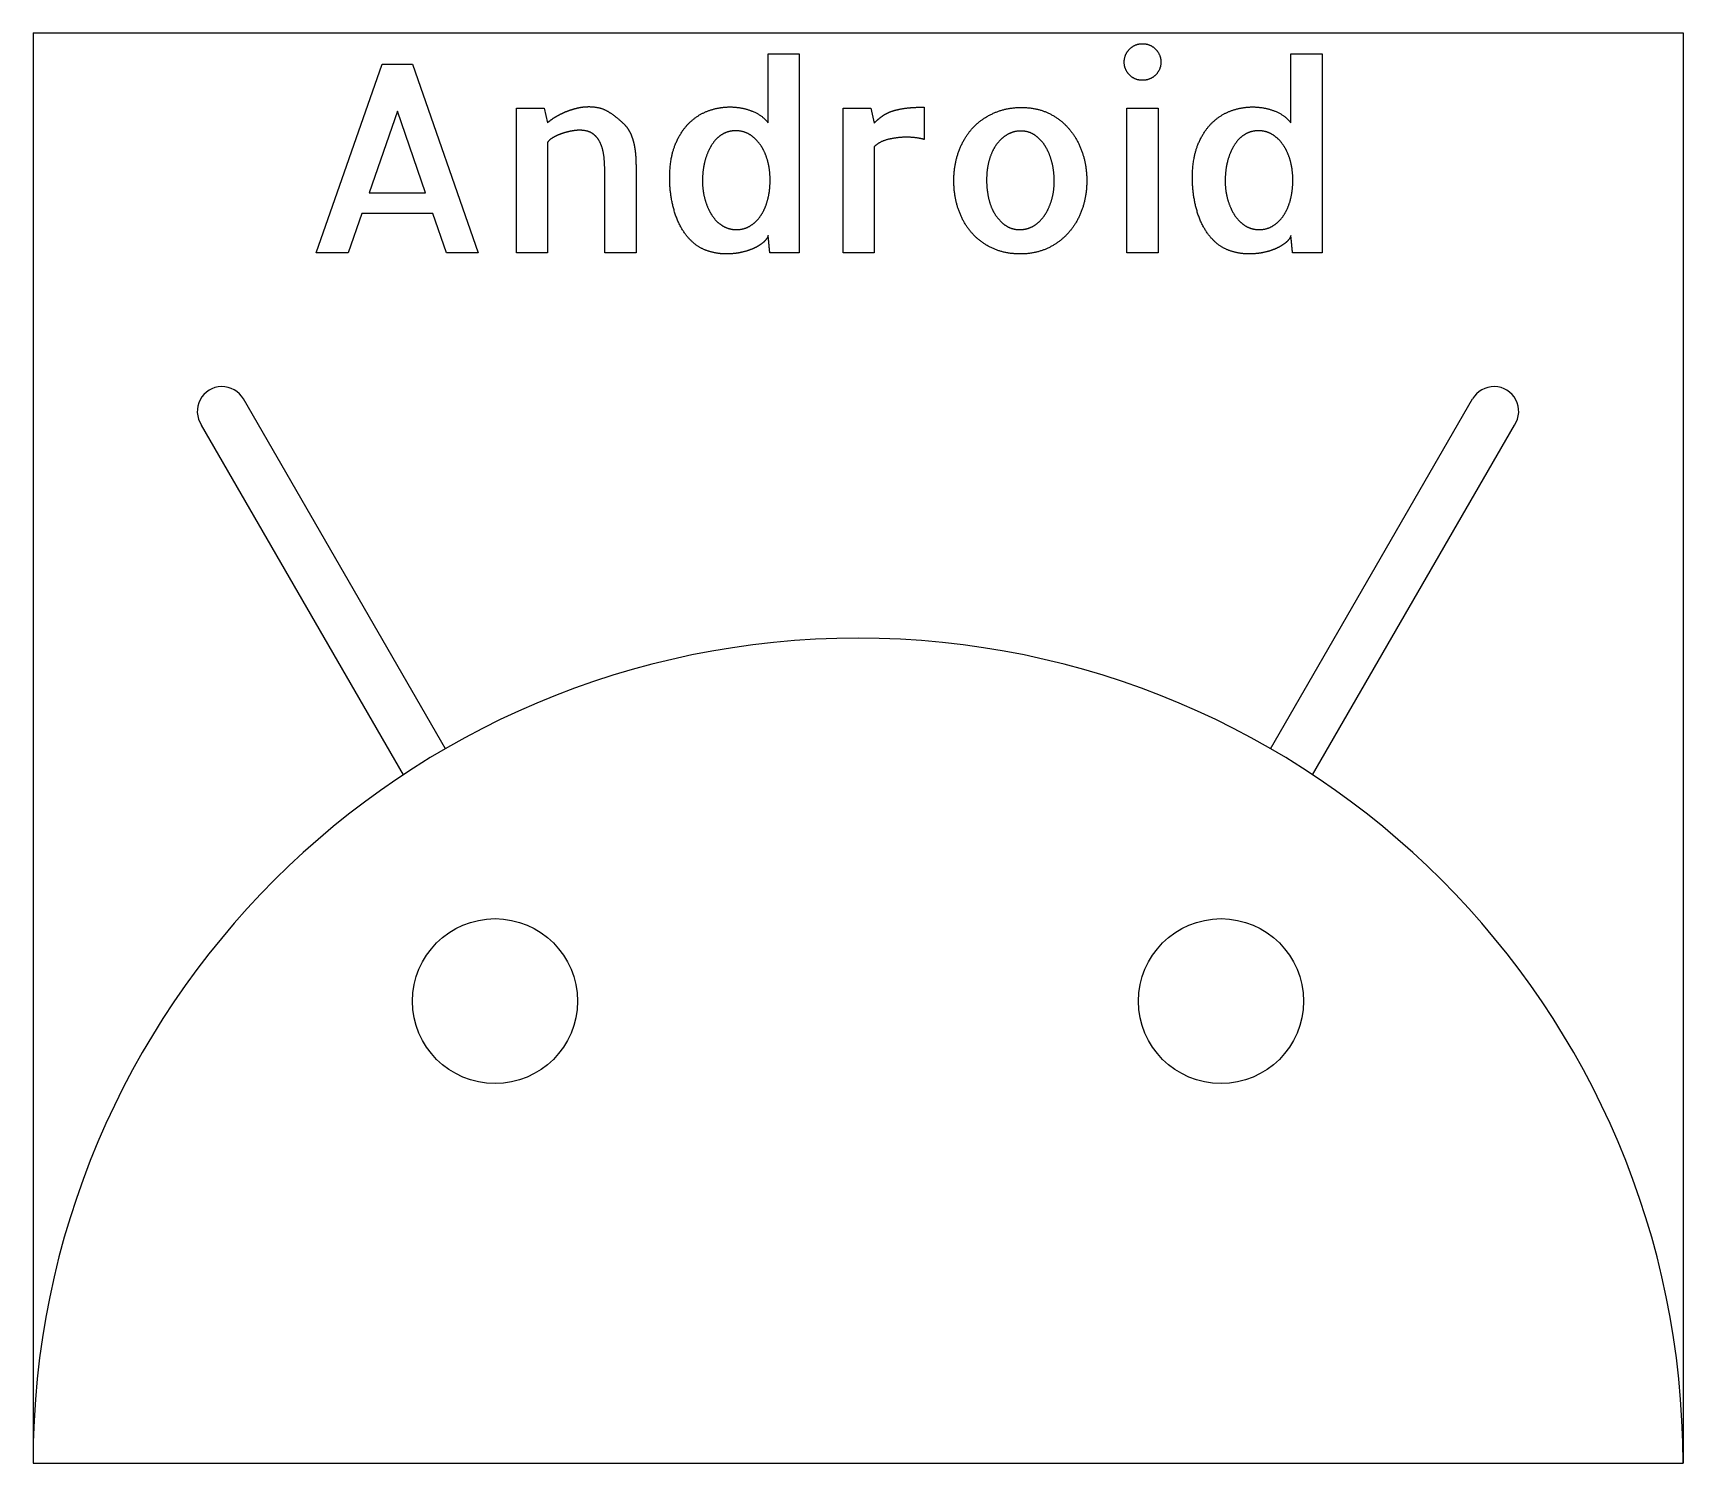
# Model space of a CAD drawing. Extents: x -25 to 25, y 0 to 43.3.
import ezdxf

# ---------------------------------------------------------------- set-up
doc = ezdxf.new("R2010")
doc.units = 0
doc.layers.add('MODELSKETCH_VISIBLE', color=7, linetype='CONTINUOUS')

msp = doc.modelspace()

# ---------------------------------------------------------------- linework, layer by layer
at = {"layer": 'MODELSKETCH_VISIBLE'}
for p, q in [((-25, 43.346), (-25, 0)), ((-25, 43.346), (25, 43.346)), ((25, 43.346), (25, 0)), ((-2.725, 42.719), (-1.778, 42.719)), ((-2.725, 40.623), (-2.725, 42.719)), ((-1.778, 42.719), (-1.778, 36.687)), ((13.115, 40.623), (13.115, 42.719)), ((13.115, 42.719), (14.061, 42.719)), ((14.061, 42.719), (14.061, 36.687)), ((-16.422, 36.687), (-14.419, 42.401)), ((-14.419, 42.401), (-13.495, 42.401)), ((-13.495, 42.401), (-11.508, 36.687)), ((-10.35, 41.065), (-9.511, 41.065)), ((-10.35, 36.687), (-10.35, 41.065)), ((-9.511, 41.065), (-9.411, 40.623)), ((-0.45, 36.687), (-0.45, 41.065)), ((-0.45, 41.065), (0.388, 41.065)), ((0.388, 41.065), (0.489, 40.616)), ((2.01, 41.097), (2.01, 40.119)), ((8.145, 36.687), (8.145, 41.065)), ((8.145, 41.065), (9.092, 41.065)), ((9.092, 41.065), (9.092, 36.687)), ((-13.954, 40.972), (-14.814, 38.504)), ((-13.106, 38.504), (-13.954, 40.972)), ((-9.411, 40.026), (-9.411, 39.978)), ((-9.411, 39.978), (-9.411, 39.964)), ((-9.411, 39.964), (-9.411, 38.239)), ((0.489, 39.901), (0.489, 38.239)), ((-7.672, 36.687), (-7.672, 39.07)), ((-6.725, 39.147), (-6.725, 36.842)), ((-14.814, 38.504), (-13.106, 38.504)), ((-9.411, 38.239), (-9.411, 38.224)), ((-9.411, 38.224), (-9.411, 36.687)), ((0.489, 38.239), (0.489, 38.224)), ((0.489, 38.224), (0.489, 36.687)), ((-15.032, 37.874), (-15.452, 36.687)), ((-12.882, 37.874), (-15.032, 37.874)), ((-12.47, 36.687), (-12.882, 37.874)), ((-15.452, 36.687), (-16.422, 36.687)), ((-11.508, 36.687), (-12.47, 36.687)), ((-9.411, 36.687), (-10.35, 36.687)), ((-6.725, 36.687), (-7.672, 36.687)), ((-6.725, 36.842), (-6.725, 36.687)), ((-1.778, 36.687), (-2.672, 36.687)), ((0.489, 36.687), (-0.45, 36.687)), ((9.092, 36.687), (8.145, 36.687)), ((14.061, 36.687), (13.168, 36.687)), ((-12.5, 21.651), (-18.621, 32.252)), ((12.5, 21.651), (18.621, 32.252)), ((-13.777, 20.862), (-19.897, 31.463)), ((13.777, 20.862), (19.897, 31.463)), ((-25, 0), (25, 0)), ((-25, 0), (25, 0))]:
    msp.add_line(p, q, dxfattribs=at)
for centre in [(-11, 14), (11, 14)]:
    msp.add_circle(centre, 2.5, dxfattribs=at)
for centre, radius, start, end in [((-19.271, 31.877), 0.751, 30, 213.4398), ((19.271, 31.877), 0.751, 326.5602, 150), ((0, 0), 25, 0, 180)]:
    msp.add_arc(centre, radius, start, end, dxfattribs=at)
for points in [[(8.23, 42.859), (8.393, 43.022), (8.619, 43.022)], [(8.619, 43.022), (8.851, 43.022), (9.015, 42.859)], [(8.068, 42.463), (8.068, 42.697), (8.23, 42.859)], [(9.015, 42.859), (9.178, 42.697), (9.178, 42.463)], [(8.227, 42.075), (8.068, 42.238), (8.068, 42.463)], [(8.619, 41.911), (8.386, 41.911), (8.227, 42.075)], [(9.015, 42.071), (8.851, 41.911), (8.619, 41.911)], [(9.178, 42.463), (9.178, 42.231), (9.015, 42.071)], [(-8.86, 40.957), (-8.689, 41.027), (-8.51, 41.07)], [(-8.51, 41.07), (-8.331, 41.113), (-8.161, 41.113)], [(-8.161, 41.113), (-7.812, 41.113), (-7.571, 40.965)], [(-4.523, 40.992), (-4.201, 41.104), (-3.89, 41.104)], [(-3.89, 41.104), (-3.51, 41.104), (-3.195, 40.972)], [(1.032, 40.976), (1.203, 41.034), (1.436, 41.065)], [(1.436, 41.065), (1.669, 41.097), (2.01, 41.097)], [(4.123, 40.922), (4.504, 41.089), (4.961, 41.089)], [(4.961, 41.089), (5.412, 41.089), (5.776, 40.915)], [(11.317, 40.992), (11.639, 41.104), (11.95, 41.104)], [(11.95, 41.104), (12.33, 41.104), (12.645, 40.972)], [(-9.411, 40.623), (-9.318, 40.709), (-9.174, 40.798)], [(-9.174, 40.798), (-9.031, 40.887), (-8.86, 40.957)], [(-7.571, 40.965), (-7.33, 40.817), (-7.089, 40.585)], [(-7.089, 40.585), (-6.957, 40.452), (-6.883, 40.277)], [(-5.54, 39.956), (-5.373, 40.367), (-5.109, 40.623)], [(-5.109, 40.623), (-4.845, 40.879), (-4.523, 40.992)], [(-3.195, 40.972), (-2.88, 40.841), (-2.725, 40.623)], [(0.489, 40.616), (0.605, 40.731), (0.733, 40.824)], [(0.733, 40.824), (0.861, 40.918), (1.032, 40.976)], [(3.474, 40.464), (3.742, 40.755), (4.123, 40.922)], [(5.776, 40.915), (6.141, 40.74), (6.397, 40.437)], [(10.3, 39.956), (10.466, 40.367), (10.73, 40.623)], [(10.73, 40.623), (10.994, 40.879), (11.317, 40.992)], [(12.645, 40.972), (12.96, 40.841), (13.115, 40.623)], [(-9.221, 40.188), (-9.349, 40.119), (-9.411, 40.026)], [(-8.949, 40.305), (-9.093, 40.258), (-9.221, 40.188)], [(-8.67, 40.375), (-8.806, 40.351), (-8.949, 40.305)], [(-8.448, 40.398), (-8.534, 40.398), (-8.67, 40.375)], [(-8.037, 40.293), (-8.185, 40.398), (-8.448, 40.398)], [(-7.804, 40.002), (-7.889, 40.188), (-8.037, 40.293)], [(-7.695, 39.575), (-7.719, 39.816), (-7.804, 40.002)], [(-6.883, 40.277), (-6.809, 40.103), (-6.775, 39.913)], [(-4.131, 40.262), (-4.318, 40.141), (-4.445, 39.932)], [(-3.704, 40.382), (-3.945, 40.382), (-4.131, 40.262)], [(-3.273, 40.262), (-3.463, 40.382), (-3.704, 40.382)], [(-2.947, 39.939), (-3.083, 40.141), (-3.273, 40.262)], [(0.927, 40.123), (0.651, 40.057), (0.489, 39.901)], [(1.482, 40.188), (1.203, 40.188), (0.927, 40.123)], [(2.01, 40.119), (1.793, 40.181), (1.482, 40.188)], [(3.055, 39.761), (3.207, 40.172), (3.474, 40.464)], [(4.511, 40.258), (4.317, 40.141), (4.181, 39.944)], [(4.938, 40.375), (4.705, 40.375), (4.511, 40.258)], [(5.357, 40.251), (5.171, 40.375), (4.938, 40.375)], [(5.671, 39.921), (5.543, 40.126), (5.357, 40.251)], [(6.397, 40.437), (6.654, 40.134), (6.794, 39.73)], [(11.709, 40.262), (11.522, 40.141), (11.394, 39.932)], [(12.136, 40.382), (11.895, 40.382), (11.709, 40.262)], [(12.567, 40.262), (12.377, 40.382), (12.136, 40.382)], [(12.893, 39.939), (12.757, 40.141), (12.567, 40.262)], [(-7.672, 39.07), (-7.672, 39.334), (-7.695, 39.575)], [(-6.775, 39.913), (-6.74, 39.723), (-6.732, 39.528)], [(-6.732, 39.528), (-6.725, 39.334), (-6.725, 39.147)], [(-5.706, 38.939), (-5.706, 39.544), (-5.54, 39.956)], [(-4.445, 39.932), (-4.573, 39.723), (-4.643, 39.451)], [(-2.737, 39.466), (-2.811, 39.737), (-2.947, 39.939)], [(2.904, 38.876), (2.904, 39.35), (3.055, 39.761)], [(4.181, 39.944), (4.045, 39.746), (3.971, 39.478)], [(5.873, 39.443), (5.799, 39.715), (5.671, 39.921)], [(6.794, 39.73), (6.933, 39.326), (6.933, 38.86)], [(10.133, 38.939), (10.133, 39.544), (10.3, 39.956)], [(11.394, 39.932), (11.266, 39.723), (11.197, 39.451)], [(13.103, 39.466), (13.029, 39.737), (12.893, 39.939)], [(-4.643, 39.451), (-4.713, 39.178), (-4.713, 38.868)], [(-2.663, 38.884), (-2.663, 39.195), (-2.737, 39.466)], [(3.971, 39.478), (3.897, 39.21), (3.897, 38.899)], [(5.947, 38.86), (5.947, 39.171), (5.873, 39.443)], [(11.197, 39.451), (11.127, 39.178), (11.127, 38.868)], [(13.177, 38.884), (13.177, 39.195), (13.103, 39.466)], [(-5.567, 37.952), (-5.706, 38.442), (-5.706, 38.939)], [(-4.713, 38.868), (-4.713, 38.557), (-4.635, 38.29)], [(-2.733, 38.301), (-2.663, 38.574), (-2.663, 38.884)], [(3.043, 37.998), (2.904, 38.402), (2.904, 38.876)], [(3.897, 38.899), (3.897, 38.588), (3.963, 38.313)], [(5.866, 38.278), (5.947, 38.55), (5.947, 38.86)], [(6.933, 38.86), (6.933, 38.395), (6.786, 37.987)], [(10.273, 37.952), (10.133, 38.442), (10.133, 38.939)], [(11.127, 38.868), (11.127, 38.557), (11.205, 38.29)], [(13.107, 38.301), (13.177, 38.574), (13.177, 38.884)], [(-4.635, 38.29), (-4.557, 38.022), (-4.426, 37.82)], [(-2.935, 37.828), (-2.803, 38.029), (-2.733, 38.301)], [(3.963, 38.313), (4.029, 38.038), (4.161, 37.836)], [(5.648, 37.809), (5.784, 38.007), (5.866, 38.278)], [(11.205, 38.29), (11.283, 38.022), (11.414, 37.82)], [(12.905, 37.828), (13.037, 38.029), (13.107, 38.301)], [(-5.132, 37.129), (-5.427, 37.463), (-5.567, 37.952)], [(-4.426, 37.82), (-4.294, 37.618), (-4.104, 37.502)], [(-4.104, 37.502), (-3.914, 37.386), (-3.688, 37.386)], [(-3.688, 37.386), (-3.448, 37.386), (-3.257, 37.506)], [(-3.257, 37.506), (-3.067, 37.626), (-2.935, 37.828)], [(3.443, 37.292), (3.183, 37.595), (3.043, 37.998)], [(4.161, 37.836), (4.294, 37.634), (4.476, 37.51)], [(4.476, 37.51), (4.659, 37.386), (4.899, 37.386)], [(5.322, 37.498), (5.512, 37.611), (5.648, 37.809)], [(6.786, 37.987), (6.638, 37.58), (6.37, 37.281)], [(10.707, 37.129), (10.413, 37.463), (10.273, 37.952)], [(11.414, 37.82), (11.546, 37.618), (11.736, 37.502)], [(11.736, 37.502), (11.926, 37.386), (12.152, 37.386)], [(12.152, 37.386), (12.392, 37.386), (12.583, 37.506)], [(12.583, 37.506), (12.773, 37.626), (12.905, 37.828)], [(-4.6, 36.757), (-4.899, 36.865), (-5.132, 37.129)], [(-2.861, 37.005), (-2.973, 36.904), (-3.149, 36.823)], [(-2.725, 37.207), (-2.749, 37.106), (-2.861, 37.005)], [(-2.698, 36.954), (-2.71, 37.09), (-2.725, 37.207)], [(4.08, 36.819), (3.704, 36.99), (3.443, 37.292)], [(4.899, 37.386), (5.132, 37.386), (5.322, 37.498)], [(6.37, 37.281), (6.102, 36.982), (5.733, 36.815)], [(11.24, 36.757), (10.941, 36.865), (10.707, 37.129)], [(12.979, 37.005), (12.866, 36.904), (12.691, 36.823)], [(13.115, 37.207), (13.091, 37.106), (12.979, 37.005)], [(13.142, 36.954), (13.13, 37.09), (13.115, 37.207)], [(-3.991, 36.648), (-4.301, 36.648), (-4.6, 36.757)], [(-3.541, 36.695), (-3.759, 36.648), (-3.991, 36.648)], [(-3.149, 36.823), (-3.324, 36.741), (-3.541, 36.695)], [(-2.672, 36.687), (-2.686, 36.818), (-2.698, 36.954)], [(4.915, 36.648), (4.456, 36.648), (4.08, 36.819)], [(5.733, 36.815), (5.364, 36.648), (4.915, 36.648)], [(11.849, 36.648), (11.538, 36.648), (11.24, 36.757)], [(12.299, 36.695), (12.081, 36.648), (11.849, 36.648)], [(12.691, 36.823), (12.516, 36.741), (12.299, 36.695)], [(13.168, 36.687), (13.153, 36.818), (13.142, 36.954)]]:
    msp.add_open_spline(points, degree=2, dxfattribs=at)

doc.saveas('drawing.dxf')
